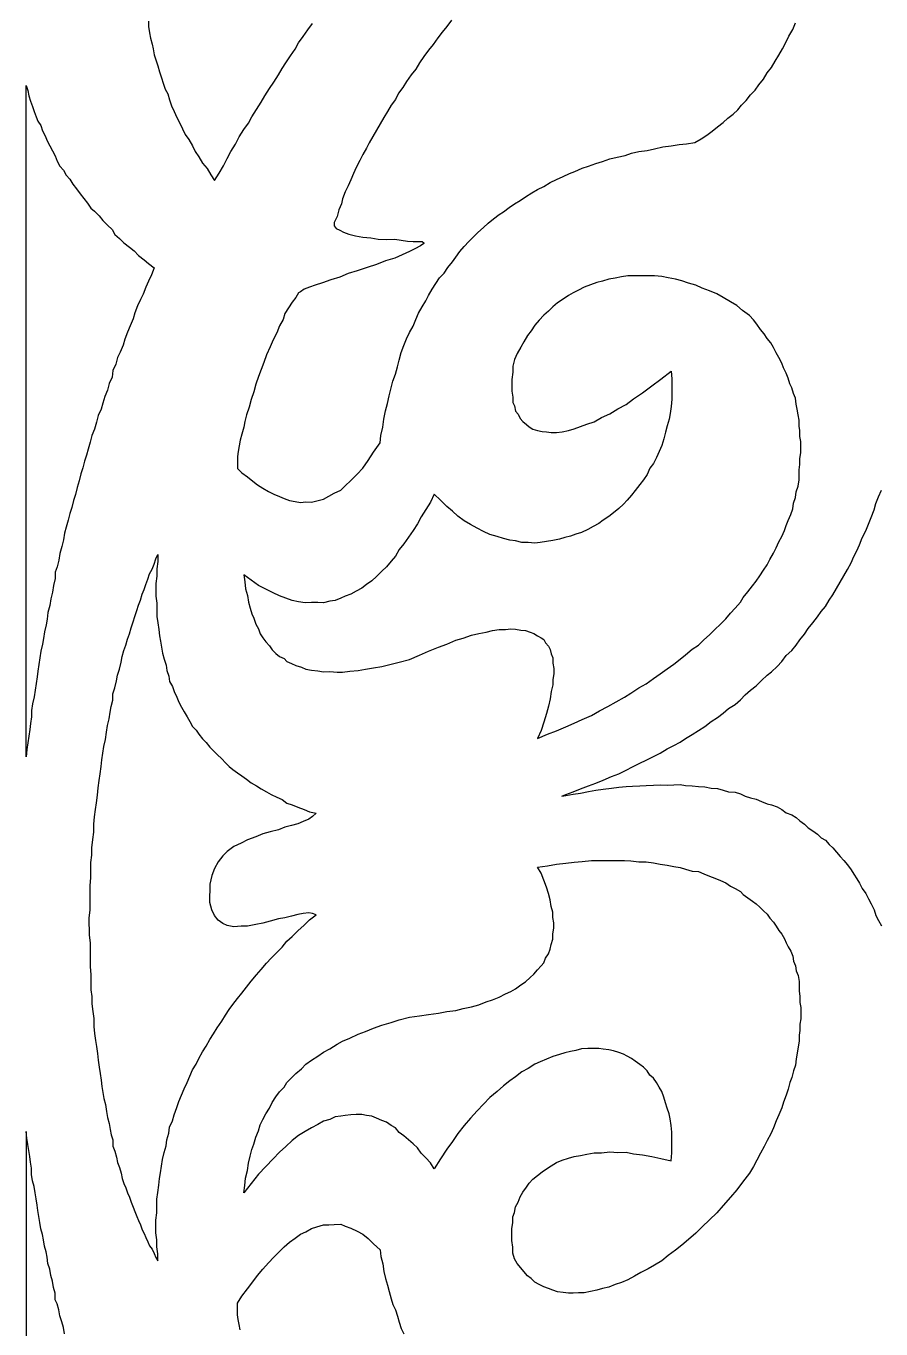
# Model space of a CAD drawing. Extents: x -550 to 550, y -550 to 550.
# Drawn here: x -479.98 to -449.99, y -146.01 to -100.31 of the extents above; entities that cross this region are included whole.
import ezdxf

# ---------------------------------------------------------------- set-up
doc = ezdxf.new("R2010")
doc.units = 0
doc.layers.add('LAYER_1', color=18, linetype='CONTINUOUS')

msp = doc.modelspace()

# ---------------------------------------------------------------- linework, layer by layer
at = {"layer": 'LAYER_1'}
for points in [[(-475.676, -100.129), (-475.676, -100.324), (-475.644, -100.54), (-475.612, -100.729), (-475.547, -100.938), (-475.515, -101.099), (-475.483, -101.315), (-475.419, -101.496), (-475.355, -101.706), (-475.291, -101.915), (-475.227, -102.124), (-475.162, -102.305), (-475.098, -102.514), (-475.002, -102.688), (-474.938, -102.897), (-474.874, -103.106), (-474.777, -103.308), (-474.681, -103.51), (-474.585, -103.711), (-474.489, -103.913), (-474.392, -104.114), (-474.264, -104.281), (-474.136, -104.503), (-474.039, -104.704), (-473.911, -104.898), (-473.783, -105.119), (-473.622, -105.306), (-473.494, -105.527), (-473.365, -105.721), (-473.205, -105.463), (-473.044, -105.205), (-472.916, -104.955), (-472.788, -104.705), (-472.627, -104.447), (-472.499, -104.197), (-472.338, -103.94), (-472.178, -103.711), (-472.05, -103.489), (-471.889, -103.233), (-471.729, -102.977), (-471.6, -102.755), (-471.44, -102.499), (-471.28, -102.271), (-471.119, -102.015), (-470.991, -101.794), (-470.862, -101.6), (-470.702, -101.345), (-470.541, -101.117), (-470.413, -100.897), (-470.253, -100.669), (-470.092, -100.442), (-469.932, -100.215)], [(-465.054, -100.102), (-465.214, -100.327), (-465.375, -100.525), (-465.535, -100.724), (-465.696, -100.95), (-465.856, -101.148), (-466.017, -101.374), (-466.177, -101.601), (-466.306, -101.82), (-466.466, -102.019), (-466.626, -102.246), (-466.755, -102.465), (-466.915, -102.665), (-467.012, -102.878), (-467.172, -103.077), (-467.3, -103.298), (-467.429, -103.518), (-467.557, -103.738), (-467.685, -103.958), (-467.814, -104.179), (-467.942, -104.4), (-468.038, -104.586), (-468.167, -104.807), (-468.263, -105.02), (-468.391, -105.269), (-468.488, -105.483), (-468.584, -105.697), (-468.68, -105.911), (-468.776, -106.125), (-468.873, -106.367), (-468.905, -106.539), (-469.001, -106.753), (-469.065, -106.988), (-469.162, -107.202), (-469.162, -107.312), (-469.097, -107.408), (-468.969, -107.461), (-468.841, -107.541), (-468.648, -107.607), (-468.423, -107.665), (-468.167, -107.716), (-467.878, -107.732), (-467.621, -107.783), (-467.332, -107.798), (-467.044, -107.786), (-466.819, -107.817), (-466.594, -107.847), (-466.402, -107.857), (-466.209, -107.867), (-466.081, -107.865), (-466.017, -107.905), (-466.017, -107.932), (-466.145, -108.016), (-466.338, -108.116), (-466.53, -108.215), (-466.787, -108.329), (-467.044, -108.444), (-467.365, -108.546), (-467.685, -108.675), (-468.006, -108.777), (-468.359, -108.886), (-468.68, -108.988), (-468.969, -109.111), (-469.29, -109.213), (-469.579, -109.308), (-469.835, -109.395), (-470.028, -109.467), (-470.221, -109.54), (-470.349, -109.625), (-470.413, -109.667), (-470.509, -109.828), (-470.638, -109.996), (-470.766, -110.191), (-470.894, -110.387), (-470.959, -110.595), (-471.087, -110.819), (-471.183, -111.062), (-471.312, -111.314), (-471.408, -111.557), (-471.536, -111.837), (-471.633, -112.108), (-471.729, -112.353), (-471.825, -112.597), (-471.921, -112.869), (-471.986, -113.133), (-472.082, -113.405), (-472.146, -113.67), (-472.242, -113.942), (-472.306, -114.179), (-472.338, -114.381), (-472.403, -114.618), (-472.467, -114.827), (-472.499, -115.029), (-472.531, -115.231), (-472.563, -115.405), (-472.563, -115.571), (-472.563, -115.71), (-472.563, -115.821), (-472.403, -115.975), (-472.21, -116.122), (-472.018, -116.268), (-471.857, -116.395), (-471.665, -116.513), (-471.472, -116.631), (-471.28, -116.722), (-471.087, -116.812), (-470.927, -116.883), (-470.734, -116.946), (-470.541, -116.98), (-470.349, -117.015), (-470.156, -116.995), (-469.964, -117.002), (-469.771, -116.954), (-469.547, -116.898), (-469.354, -116.795), (-469.162, -116.692), (-468.937, -116.582), (-468.776, -116.432), (-468.584, -116.247), (-468.359, -116.026), (-468.167, -115.814), (-467.974, -115.547), (-467.782, -115.252), (-467.557, -114.923), (-467.525, -114.668), (-467.461, -114.378), (-467.429, -114.096), (-467.365, -113.807), (-467.3, -113.545), (-467.236, -113.282), (-467.172, -112.993), (-467.108, -112.758), (-467.012, -112.516), (-466.947, -112.254), (-466.883, -112.02), (-466.819, -111.758), (-466.723, -111.516), (-466.626, -111.274), (-466.53, -111.06), (-466.402, -110.838), (-466.306, -110.596), (-466.209, -110.382), (-466.081, -110.16), (-465.953, -109.939), (-465.856, -109.752), (-465.728, -109.531), (-465.6, -109.337), (-465.471, -109.143), (-465.311, -108.969), (-465.182, -108.775), (-465.022, -108.574), (-464.894, -108.408), (-464.765, -108.214), (-464.605, -108.041), (-464.444, -107.867), (-464.284, -107.694), (-464.123, -107.548), (-463.931, -107.367), (-463.77, -107.221), (-463.578, -107.068), (-463.385, -106.915), (-463.225, -106.824), (-463.032, -106.671), (-462.84, -106.545), (-462.647, -106.419), (-462.455, -106.294), (-462.23, -106.161), (-462.038, -106.035), (-461.813, -105.929), (-461.588, -105.797), (-461.364, -105.691), (-461.139, -105.586), (-460.914, -105.48), (-460.722, -105.409), (-460.465, -105.296), (-460.241, -105.218), (-459.984, -105.132), (-459.759, -105.054), (-459.502, -104.968), (-459.246, -104.91), (-458.957, -104.844), (-458.732, -104.766), (-458.476, -104.707), (-458.187, -104.668), (-457.93, -104.609), (-457.641, -104.543), (-457.352, -104.504), (-457.064, -104.465), (-456.807, -104.433), (-456.518, -104.394), (-456.293, -104.262), (-456.101, -104.138), (-455.908, -103.987), (-455.716, -103.836), (-455.523, -103.686), (-455.363, -103.542), (-455.17, -103.392), (-455.01, -103.249), (-454.881, -103.086), (-454.721, -102.916), (-454.561, -102.72), (-454.4, -102.551), (-454.272, -102.362), (-454.111, -102.166), (-453.983, -101.951), (-453.822, -101.755), (-453.694, -101.54), (-453.566, -101.325), (-453.437, -101.11), (-453.341, -100.903), (-453.213, -100.662), (-453.084, -100.421), (-452.988, -100.187)], [(-461.182, -127.317), (-461.187, -127.318), (-461.177, -127.314), (-461.187, -127.315), (-461.043, -127.261), (-460.786, -127.163), (-460.529, -127.065), (-460.241, -126.958), (-459.984, -126.86), (-459.727, -126.763), (-459.438, -126.629), (-459.182, -126.532), (-458.925, -126.407), (-458.7, -126.291), (-458.443, -126.167), (-458.219, -126.051), (-457.962, -125.927), (-457.737, -125.812), (-457.481, -125.661), (-457.256, -125.545), (-457.031, -125.43), (-456.839, -125.297), (-456.614, -125.155), (-456.39, -125.013), (-456.165, -124.871), (-455.94, -124.703), (-455.716, -124.561), (-455.523, -124.402), (-455.331, -124.242), (-455.106, -124.101), (-454.914, -123.942), (-454.753, -123.765), (-454.561, -123.606), (-454.368, -123.447), (-454.175, -123.261), (-453.983, -123.076), (-453.822, -122.953), (-453.63, -122.768), (-453.47, -122.591), (-453.309, -122.389), (-453.117, -122.204), (-452.956, -122.028), (-452.828, -121.834), (-452.667, -121.631), (-452.539, -121.438), (-452.378, -121.235), (-452.218, -121.033), (-452.09, -120.84), (-451.929, -120.665), (-451.801, -120.445), (-451.672, -120.252), (-451.544, -120.032), (-451.416, -119.813), (-451.287, -119.594), (-451.159, -119.374), (-451.031, -119.129), (-450.934, -118.918), (-450.838, -118.708), (-450.742, -118.498), (-450.646, -118.261), (-450.517, -118.016), (-450.421, -117.78), (-450.325, -117.543), (-450.228, -117.28), (-450.164, -117.052), (-450.068, -116.816), (-449.972, -116.58)], [(-477.762, -131.892), (-477.762, -131.876), (-477.762, -131.595), (-477.73, -131.306), (-477.73, -131.054), (-477.73, -130.746), (-477.73, -130.466), (-477.698, -130.177), (-477.698, -129.925), (-477.698, -129.645), (-477.665, -129.384), (-477.665, -129.132), (-477.633, -128.844), (-477.601, -128.583), (-477.601, -128.303), (-477.569, -128.042), (-477.537, -127.782), (-477.505, -127.549), (-477.473, -127.289), (-477.441, -127.028), (-477.409, -126.768), (-477.377, -126.535), (-477.345, -126.275), (-477.312, -126.043), (-477.28, -125.81), (-477.248, -125.578), (-477.184, -125.337), (-477.152, -125.077), (-477.12, -124.845), (-477.056, -124.604), (-477.024, -124.372), (-476.992, -124.168), (-476.927, -123.956), (-476.927, -123.732), (-476.863, -123.52), (-476.799, -123.279), (-476.767, -123.075), (-476.703, -122.863), (-476.639, -122.623), (-476.606, -122.419), (-476.542, -122.207), (-476.478, -122.023), (-476.414, -121.811), (-476.35, -121.627), (-476.286, -121.415), (-476.221, -121.203), (-476.157, -121.02), (-476.093, -120.808), (-476.029, -120.624), (-475.965, -120.44), (-475.9, -120.229), (-475.836, -120.073), (-475.772, -119.889), (-475.708, -119.706), (-475.644, -119.522), (-475.547, -119.359), (-475.483, -119.176), (-475.419, -118.992), (-475.355, -118.837), (-475.355, -119.088), (-475.387, -119.347), (-475.387, -119.597), (-475.419, -119.856), (-475.419, -120.079), (-475.419, -120.302), (-475.387, -120.545), (-475.387, -120.768), (-475.387, -121.019), (-475.355, -121.234), (-475.323, -121.476), (-475.291, -121.691), (-475.259, -121.878), (-475.227, -122.092), (-475.194, -122.307), (-475.13, -122.514), (-475.066, -122.72), (-475.034, -122.906), (-474.97, -123.113), (-474.938, -123.299), (-474.842, -123.469), (-474.777, -123.647), (-474.681, -123.845), (-474.617, -124.023), (-474.521, -124.192), (-474.424, -124.362), (-474.328, -124.531), (-474.232, -124.701), (-474.136, -124.87), (-474.007, -125.003), (-473.911, -125.144), (-473.783, -125.305), (-473.654, -125.438), (-473.526, -125.598), (-473.397, -125.73), (-473.269, -125.863), (-473.109, -126.014), (-472.98, -126.146), (-472.852, -126.279), (-472.724, -126.383), (-472.563, -126.506), (-472.403, -126.602), (-472.242, -126.725), (-472.082, -126.848), (-471.889, -126.962), (-471.729, -127.057), (-471.536, -127.171), (-471.376, -127.266), (-471.183, -127.352), (-470.991, -127.438), (-470.83, -127.561), (-470.638, -127.619), (-470.445, -127.705), (-470.221, -127.781), (-470.028, -127.867), (-469.803, -127.916), (-469.932, -128.034), (-470.06, -128.124), (-470.253, -128.204), (-470.445, -128.284), (-470.67, -128.345), (-470.894, -128.406), (-471.119, -128.495), (-471.408, -128.574), (-471.665, -128.644), (-471.921, -128.742), (-472.21, -128.848), (-472.435, -128.965), (-472.691, -129.09), (-472.916, -129.263), (-473.077, -129.417), (-473.237, -129.628), (-473.365, -129.857), (-473.462, -130.106), (-473.526, -130.401), (-473.526, -130.706), (-473.526, -130.723)], [(-461.182, -127.318), (-461.187, -127.32), (-461.177, -127.319), (-461.187, -127.324), (-461.043, -127.298), (-460.786, -127.254), (-460.529, -127.21), (-460.241, -127.157), (-459.984, -127.113), (-459.727, -127.069), (-459.438, -127.044), (-459.182, -126.999), (-458.925, -126.982), (-458.7, -126.974), (-458.443, -126.957), (-458.219, -126.948), (-457.962, -126.931), (-457.737, -126.922), (-457.481, -126.931), (-457.256, -126.923), (-457.031, -126.914), (-456.839, -126.941), (-456.614, -126.959), (-456.39, -126.977), (-456.165, -126.994), (-455.94, -127.039), (-455.716, -127.056), (-455.523, -127.109), (-455.331, -127.162), (-455.106, -127.18), (-454.914, -127.233), (-454.753, -127.321), (-454.561, -127.374), (-454.368, -127.426), (-454.175, -127.505), (-453.983, -127.585), (-453.822, -127.619), (-453.63, -127.698), (-453.47, -127.786), (-453.309, -127.9), (-453.117, -127.979), (-452.956, -128.066), (-452.828, -128.189), (-452.667, -128.303), (-452.539, -128.426), (-452.378, -128.539), (-452.218, -128.653), (-452.09, -128.775), (-451.929, -128.862), (-451.801, -129.011), (-451.672, -129.133), (-451.544, -129.282), (-451.416, -129.43), (-451.287, -129.579), (-451.159, -129.727), (-451.031, -129.902), (-450.934, -130.059), (-450.838, -130.216), (-450.742, -130.374), (-450.646, -130.557), (-450.517, -130.731), (-450.421, -130.915), (-450.325, -131.098), (-450.228, -131.307), (-450.164, -131.5), (-450.068, -131.683), (-449.972, -131.866)], [(-477.762, -131.898), (-477.762, -131.914), (-477.762, -132.194), (-477.73, -132.466), (-477.73, -132.718), (-477.73, -133.026), (-477.73, -133.306), (-477.698, -133.577), (-477.698, -133.829), (-477.698, -134.109), (-477.665, -134.352), (-477.665, -134.604), (-477.633, -134.875), (-477.601, -135.118), (-477.601, -135.398), (-477.569, -135.641), (-477.537, -135.884), (-477.505, -136.099), (-477.473, -136.342), (-477.441, -136.584), (-477.409, -136.827), (-477.377, -137.042), (-477.345, -137.284), (-477.312, -137.499), (-477.28, -137.714), (-477.248, -137.928), (-477.184, -138.134), (-477.152, -138.376), (-477.12, -138.591), (-477.056, -138.796), (-477.024, -139.01), (-476.992, -139.197), (-476.927, -139.374), (-476.927, -139.597), (-476.863, -139.774), (-476.799, -139.979), (-476.767, -140.165), (-476.703, -140.342), (-476.639, -140.547), (-476.606, -140.733), (-476.542, -140.909), (-476.478, -141.058), (-476.414, -141.235), (-476.35, -141.383), (-476.286, -141.56), (-476.221, -141.736), (-476.157, -141.884), (-476.093, -142.061), (-476.029, -142.209), (-475.965, -142.357), (-475.9, -142.533), (-475.836, -142.654), (-475.772, -142.802), (-475.708, -142.95), (-475.644, -143.098), (-475.547, -143.208), (-475.483, -143.356), (-475.419, -143.504), (-475.355, -143.624), (-475.355, -143.373), (-475.387, -143.132), (-475.387, -142.881), (-475.419, -142.64), (-475.419, -142.417), (-475.419, -142.194), (-475.387, -141.934), (-475.387, -141.711), (-475.387, -141.46), (-475.355, -141.227), (-475.323, -140.967), (-475.291, -140.734), (-475.259, -140.53), (-475.227, -140.297), (-475.194, -140.065), (-475.13, -139.823), (-475.066, -139.582), (-475.034, -139.377), (-474.97, -139.136), (-474.938, -138.931), (-474.842, -138.708), (-474.777, -138.495), (-474.681, -138.244), (-474.617, -138.03), (-474.521, -137.808), (-474.424, -137.585), (-474.328, -137.363), (-474.232, -137.14), (-474.136, -136.918), (-474.007, -136.714), (-473.911, -136.519), (-473.783, -136.288), (-473.654, -136.084), (-473.526, -135.853), (-473.397, -135.65), (-473.269, -135.446), (-473.109, -135.206), (-472.98, -135.003), (-472.852, -134.8), (-472.724, -134.625), (-472.563, -134.413), (-472.403, -134.229), (-472.242, -134.017), (-472.082, -133.806), (-471.889, -133.585), (-471.729, -133.401), (-471.536, -133.181), (-471.376, -132.998), (-471.183, -132.805), (-470.991, -132.613), (-470.83, -132.402), (-470.638, -132.238), (-470.445, -132.046), (-470.221, -131.845), (-470.028, -131.653), (-469.803, -131.48), (-469.932, -131.433), (-470.06, -131.414), (-470.253, -131.44), (-470.445, -131.466), (-470.67, -131.529), (-470.894, -131.592), (-471.119, -131.627), (-471.408, -131.708), (-471.665, -131.779), (-471.921, -131.823), (-472.21, -131.876), (-472.435, -131.884), (-472.691, -131.9), (-472.916, -131.852), (-473.077, -131.785), (-473.237, -131.664), (-473.365, -131.505), (-473.462, -131.31), (-473.526, -131.05), (-473.526, -130.745), (-473.526, -130.728)], [(-478.628, -146.175), (-478.66, -145.961), (-478.724, -145.756), (-478.789, -145.551), (-478.821, -145.336), (-478.885, -145.131), (-478.949, -144.982), (-478.949, -144.757), (-479.013, -144.552), (-479.045, -144.337), (-479.109, -144.131), (-479.142, -143.916), (-479.206, -143.711), (-479.238, -143.495), (-479.27, -143.308), (-479.334, -143.103), (-479.366, -142.887), (-479.398, -142.7), (-479.462, -142.494), (-479.495, -142.279), (-479.527, -142.064), (-479.559, -141.848), (-479.591, -141.661), (-479.623, -141.445), (-479.655, -141.23), (-479.687, -141.014), (-479.751, -140.808), (-479.783, -140.593), (-479.783, -140.368), (-479.815, -140.152), (-479.848, -139.964), (-479.88, -139.749), (-479.912, -139.533), (-479.944, -139.317), (-479.975, -139.077), (-479.975, -140.058), (-479.975, -141.039), (-479.975, -142.02), (-479.975, -143.002), (-479.975, -143.983), (-479.975, -144.964), (-479.975, -145.946), (-479.975, -146.927)], [(-472.467, -146.039), (-472.499, -145.855), (-472.531, -145.671), (-472.563, -145.514), (-472.563, -145.348), (-472.563, -145.21), (-472.563, -145.099), (-472.403, -144.856), (-472.21, -144.603), (-472.018, -144.35), (-471.857, -144.135), (-471.665, -143.91), (-471.472, -143.686), (-471.28, -143.489), (-471.087, -143.292), (-470.927, -143.133), (-470.734, -142.964), (-470.541, -142.823), (-470.349, -142.681), (-470.156, -142.596), (-469.964, -142.482), (-469.771, -142.424), (-469.547, -142.356), (-469.354, -142.352), (-469.162, -142.349), (-468.937, -142.336), (-468.776, -142.397), (-468.584, -142.476), (-468.359, -142.572), (-468.167, -142.678), (-467.974, -142.839), (-467.782, -143.027), (-467.557, -143.233), (-467.525, -143.47), (-467.461, -143.724), (-467.429, -143.988), (-467.365, -144.242), (-467.3, -144.469), (-467.236, -144.696), (-467.172, -144.95), (-467.108, -145.149), (-467.012, -145.338), (-466.947, -145.565), (-466.883, -145.764), (-466.819, -145.99), (-466.723, -146.179)]]:
    msp.add_lwpolyline(points, dxfattribs=at)
for points in [[(-479.975, -125.935), (-479.975, -124.954), (-479.975, -123.973), (-479.975, -122.992), (-479.975, -122.01), (-479.975, -121.029), (-479.975, -120.048), (-479.975, -119.066), (-479.975, -118.085), (-479.975, -117.104), (-479.975, -116.123), (-479.975, -115.141), (-479.975, -114.16), (-479.975, -113.179), (-479.975, -112.197), (-479.975, -111.216), (-479.975, -110.235), (-479.975, -109.254), (-479.975, -108.272), (-479.975, -107.291), (-479.975, -106.31), (-479.975, -105.329), (-479.975, -104.347), (-479.975, -103.366), (-479.975, -102.385), (-479.912, -102.568), (-479.88, -102.758), (-479.815, -102.941), (-479.751, -103.124), (-479.687, -103.308), (-479.623, -103.491), (-479.559, -103.645), (-479.462, -103.793), (-479.398, -103.976), (-479.302, -104.152), (-479.238, -104.335), (-479.142, -104.51), (-479.045, -104.686), (-478.949, -104.862), (-478.885, -105.044), (-478.789, -105.219), (-478.66, -105.36), (-478.564, -105.535), (-478.436, -105.675), (-478.339, -105.85), (-478.211, -106.018), (-478.083, -106.186), (-477.954, -106.353), (-477.826, -106.521), (-477.698, -106.688), (-477.569, -106.8), (-477.409, -106.96), (-477.28, -107.127), (-477.12, -107.286), (-476.959, -107.446), (-476.863, -107.62), (-476.703, -107.752), (-476.542, -107.911), (-476.35, -108.063), (-476.189, -108.194), (-476.029, -108.353), (-475.836, -108.504), (-475.676, -108.635), (-475.483, -108.786), (-475.58, -109.031), (-475.676, -109.249), (-475.772, -109.466), (-475.868, -109.711), (-475.965, -109.901), (-476.061, -110.119), (-476.157, -110.364), (-476.221, -110.575), (-476.318, -110.82), (-476.414, -111.038), (-476.51, -111.284), (-476.574, -111.495), (-476.671, -111.741), (-476.767, -111.931), (-476.831, -112.17), (-476.927, -112.388), (-476.959, -112.62), (-477.056, -112.838), (-477.12, -113.077), (-477.216, -113.296), (-477.28, -113.535), (-477.345, -113.746), (-477.441, -113.965), (-477.505, -114.204), (-477.569, -114.444), (-477.665, -114.663), (-477.73, -114.902), (-477.794, -115.142), (-477.858, -115.353), (-477.922, -115.565), (-477.986, -115.805), (-478.051, -116.016), (-478.115, -116.256), (-478.179, -116.496), (-478.243, -116.736), (-478.307, -116.948), (-478.371, -117.188), (-478.436, -117.4), (-478.5, -117.64), (-478.564, -117.881), (-478.628, -118.093), (-478.66, -118.325), (-478.724, -118.566), (-478.789, -118.806), (-478.821, -119.039), (-478.885, -119.279), (-478.949, -119.464), (-478.949, -119.688), (-479.013, -119.929), (-479.045, -120.162), (-479.109, -120.403), (-479.142, -120.635), (-479.206, -120.876), (-479.238, -121.109), (-479.27, -121.314), (-479.334, -121.555), (-479.366, -121.788), (-479.398, -121.993), (-479.462, -122.234), (-479.495, -122.467), (-479.527, -122.701), (-479.559, -122.934), (-479.591, -123.139), (-479.623, -123.372), (-479.655, -123.605), (-479.687, -123.838), (-479.751, -124.08), (-479.783, -124.313), (-479.783, -124.538), (-479.815, -124.772), (-479.848, -124.977), (-479.88, -125.211), (-479.912, -125.444), (-479.944, -125.677)], [(-465.664, -116.723), (-465.792, -117.001), (-465.953, -117.26), (-466.113, -117.519), (-466.241, -117.77), (-466.402, -118.002), (-466.562, -118.234), (-466.723, -118.467), (-466.883, -118.671), (-467.012, -118.896), (-467.172, -119.074), (-467.332, -119.279), (-467.493, -119.429), (-467.685, -119.616), (-467.846, -119.767), (-468.038, -119.898), (-468.199, -120.022), (-468.391, -120.126), (-468.584, -120.23), (-468.776, -120.307), (-468.937, -120.376), (-469.129, -120.453), (-469.322, -120.475), (-469.547, -120.532), (-469.739, -120.527), (-469.964, -120.529), (-470.188, -120.532), (-470.413, -120.506), (-470.638, -120.454), (-470.862, -120.373), (-471.087, -120.292), (-471.312, -120.184), (-471.568, -120.056), (-471.825, -119.928), (-472.082, -119.744), (-472.338, -119.56), (-472.306, -119.801), (-472.274, -120.042), (-472.21, -120.275), (-472.178, -120.516), (-472.114, -120.721), (-472.05, -120.926), (-471.986, -121.075), (-471.921, -121.28), (-471.825, -121.449), (-471.761, -121.626), (-471.665, -121.767), (-471.568, -121.908), (-471.44, -122.041), (-471.344, -122.182), (-471.215, -122.314), (-471.087, -122.419), (-470.927, -122.488), (-470.83, -122.601), (-470.67, -122.67), (-470.509, -122.738), (-470.317, -122.798), (-470.156, -122.866), (-469.964, -122.899), (-469.739, -122.923), (-469.547, -122.955), (-469.322, -122.951), (-469.065, -122.966), (-468.873, -122.971), (-468.616, -122.931), (-468.327, -122.91), (-468.07, -122.87), (-467.782, -122.822), (-467.493, -122.773), (-467.172, -122.689), (-466.883, -122.613), (-466.53, -122.521), (-466.177, -122.373), (-465.856, -122.234), (-465.503, -122.087), (-465.214, -121.984), (-464.894, -121.845), (-464.637, -121.778), (-464.348, -121.675), (-464.091, -121.608), (-463.835, -121.568), (-463.61, -121.509), (-463.385, -121.477), (-463.161, -121.473), (-462.968, -121.449), (-462.808, -121.462), (-462.615, -121.492), (-462.455, -121.504), (-462.294, -121.571), (-462.166, -121.618), (-462.038, -121.693), (-461.909, -121.767), (-461.813, -121.823), (-461.749, -121.942), (-461.652, -122.052), (-461.588, -122.17), (-461.556, -122.324), (-461.492, -122.469), (-461.492, -122.659), (-461.46, -122.839), (-461.46, -123.029), (-461.492, -123.227), (-461.492, -123.416), (-461.556, -123.65), (-461.588, -123.902), (-461.652, -124.163), (-461.717, -124.424), (-461.813, -124.72), (-461.909, -125.017), (-462.038, -125.296), (-461.685, -125.146), (-461.364, -125.032), (-461.043, -124.891), (-460.754, -124.759), (-460.465, -124.626), (-460.144, -124.486), (-459.855, -124.327), (-459.567, -124.168), (-459.278, -124.009), (-458.989, -123.85), (-458.764, -123.709), (-458.476, -123.524), (-458.219, -123.374), (-457.962, -123.197), (-457.737, -123.029), (-457.481, -122.853), (-457.256, -122.686), (-457.031, -122.518), (-456.839, -122.359), (-456.614, -122.165), (-456.39, -122.025), (-456.197, -121.84), (-456.005, -121.655), (-455.812, -121.47), (-455.62, -121.285), (-455.427, -121.1), (-455.267, -120.897), (-455.106, -120.721), (-454.914, -120.51), (-454.817, -120.351), (-454.657, -120.149), (-454.496, -119.947), (-454.368, -119.78), (-454.24, -119.586), (-454.111, -119.392), (-453.983, -119.199), (-453.887, -119.014), (-453.758, -118.794), (-453.662, -118.609), (-453.566, -118.398), (-453.47, -118.213), (-453.373, -118.002), (-453.309, -117.826), (-453.245, -117.65), (-453.149, -117.439), (-453.084, -117.236), (-453.052, -117.042), (-452.988, -116.839), (-452.956, -116.645), (-452.892, -116.443), (-452.86, -116.222), (-452.86, -116.063), (-452.86, -115.877), (-452.828, -115.683), (-452.828, -115.471), (-452.796, -115.277), (-452.796, -115.091), (-452.796, -114.878), (-452.828, -114.701), (-452.828, -114.488), (-452.86, -114.337), (-452.86, -114.125), (-452.892, -113.947), (-452.924, -113.743), (-452.956, -113.565), (-452.988, -113.36), (-453.052, -113.19), (-453.117, -112.994), (-453.181, -112.85), (-453.245, -112.654), (-453.309, -112.484), (-453.405, -112.295), (-453.47, -112.125), (-453.566, -111.936), (-453.662, -111.773), (-453.758, -111.584), (-453.855, -111.422), (-453.983, -111.267), (-454.079, -111.104), (-454.208, -110.949), (-454.336, -110.767), (-454.464, -110.612), (-454.593, -110.457), (-454.849, -110.279), (-455.042, -110.112), (-455.267, -109.98), (-455.523, -109.828), (-455.748, -109.695), (-456.005, -109.597), (-456.261, -109.498), (-456.486, -109.391), (-456.743, -109.319), (-456.967, -109.239), (-457.192, -109.185), (-457.449, -109.139), (-457.673, -109.085), (-457.93, -109.066), (-458.155, -109.066), (-458.411, -109.073), (-458.636, -109.073), (-458.861, -109.072), (-459.085, -109.099), (-459.31, -109.152), (-459.535, -109.179), (-459.759, -109.259), (-459.952, -109.305), (-460.176, -109.385), (-460.401, -109.466), (-460.594, -109.565), (-460.786, -109.665), (-460.947, -109.758), (-461.139, -109.884), (-461.332, -110.011), (-461.492, -110.158), (-461.652, -110.305), (-461.813, -110.451), (-461.973, -110.625), (-462.134, -110.799), (-462.262, -110.992), (-462.391, -111.159), (-462.519, -111.379), (-462.615, -111.565), (-462.744, -111.786), (-462.84, -111.999), (-462.904, -112.232), (-462.904, -112.449), (-462.936, -112.701), (-462.936, -112.918), (-462.936, -113.108), (-462.904, -113.318), (-462.904, -113.508), (-462.84, -113.628), (-462.808, -113.81), (-462.711, -113.922), (-462.647, -114.069), (-462.551, -114.18), (-462.423, -114.284), (-462.326, -114.369), (-462.198, -114.446), (-462.038, -114.487), (-461.877, -114.529), (-461.717, -114.543), (-461.556, -114.557), (-461.364, -114.564), (-461.171, -114.543), (-460.947, -114.487), (-460.754, -114.439), (-460.529, -114.356), (-460.305, -114.274), (-460.048, -114.183), (-459.791, -114.038), (-459.502, -113.913), (-459.214, -113.733), (-458.925, -113.581), (-458.668, -113.383), (-458.347, -113.17), (-458.026, -112.929), (-457.705, -112.689), (-457.352, -112.415), (-457.32, -112.675), (-457.32, -112.916), (-457.32, -113.157), (-457.32, -113.399), (-457.352, -113.648), (-457.384, -113.897), (-457.417, -114.093), (-457.481, -114.324), (-457.545, -114.554), (-457.609, -114.785), (-457.673, -115.016), (-457.77, -115.228), (-457.866, -115.44), (-457.962, -115.652), (-458.09, -115.819), (-458.187, -116.031), (-458.315, -116.225), (-458.443, -116.392), (-458.604, -116.594), (-458.732, -116.761), (-458.893, -116.936), (-459.021, -117.077), (-459.182, -117.225), (-459.374, -117.382), (-459.535, -117.504), (-459.727, -117.634), (-459.888, -117.756), (-460.08, -117.859), (-460.273, -117.963), (-460.497, -118.074), (-460.69, -118.124), (-460.882, -118.2), (-461.075, -118.249), (-461.267, -118.299), (-461.492, -118.356), (-461.717, -118.387), (-461.941, -118.417), (-462.134, -118.44), (-462.358, -118.416), (-462.583, -118.419), (-462.808, -118.368), (-463, -118.336), (-463.225, -118.285), (-463.45, -118.206), (-463.706, -118.136), (-463.931, -118.03), (-464.156, -117.924), (-464.38, -117.79), (-464.605, -117.657), (-464.829, -117.495), (-465.022, -117.326), (-465.214, -117.156), (-465.439, -116.94)], [(-465.664, -140.387), (-465.792, -140.18), (-465.953, -140.009), (-466.113, -139.839), (-466.241, -139.659), (-466.402, -139.515), (-466.562, -139.372), (-466.723, -139.228), (-466.883, -139.112), (-467.012, -138.958), (-467.172, -138.869), (-467.332, -138.752), (-467.493, -138.691), (-467.685, -138.61), (-467.846, -138.548), (-468.038, -138.523), (-468.199, -138.488), (-468.391, -138.49), (-468.584, -138.492), (-468.776, -138.522), (-468.937, -138.541), (-469.129, -138.571), (-469.322, -138.655), (-469.547, -138.722), (-469.739, -138.834), (-469.964, -138.955), (-470.188, -139.077), (-470.413, -139.226), (-470.638, -139.403), (-470.862, -139.607), (-471.087, -139.812), (-471.312, -140.044), (-471.568, -140.314), (-471.825, -140.584), (-472.082, -140.91), (-472.338, -141.236), (-472.306, -140.977), (-472.274, -140.718), (-472.21, -140.45), (-472.178, -140.191), (-472.114, -139.951), (-472.05, -139.71), (-471.986, -139.525), (-471.921, -139.285), (-471.825, -139.063), (-471.761, -138.85), (-471.665, -138.656), (-471.568, -138.462), (-471.44, -138.258), (-471.344, -138.064), (-471.215, -137.861), (-471.087, -137.685), (-470.927, -137.528), (-470.83, -137.362), (-470.67, -137.205), (-470.509, -137.047), (-470.317, -136.881), (-470.156, -136.724), (-469.964, -136.585), (-469.739, -136.437), (-469.547, -136.299), (-469.322, -136.179), (-469.065, -136.022), (-468.873, -135.911), (-468.616, -135.809), (-468.327, -135.671), (-468.07, -135.569), (-467.782, -135.458), (-467.493, -135.347), (-467.172, -135.254), (-466.883, -135.17), (-466.53, -135.068), (-466.177, -135.02), (-465.856, -134.982), (-465.503, -134.934), (-465.214, -134.878), (-464.894, -134.839), (-464.637, -134.765), (-464.348, -134.708), (-464.091, -134.634), (-463.835, -134.532), (-463.61, -134.467), (-463.385, -134.375), (-463.161, -134.255), (-462.968, -134.172), (-462.808, -134.072), (-462.615, -133.934), (-462.455, -133.834), (-462.294, -133.679), (-462.166, -133.56), (-462.038, -133.415), (-461.909, -133.27), (-461.813, -133.161), (-461.749, -133.007), (-461.652, -132.844), (-461.588, -132.69), (-461.556, -132.518), (-461.492, -132.337), (-461.492, -132.148), (-461.46, -131.95), (-461.46, -131.76), (-461.492, -131.58), (-461.492, -131.39), (-461.556, -131.192), (-461.588, -130.958), (-461.652, -130.732), (-461.717, -130.507), (-461.813, -130.263), (-461.909, -130.02), (-462.038, -129.812), (-461.685, -129.767), (-461.364, -129.704), (-461.043, -129.668), (-460.754, -129.64), (-460.465, -129.613), (-460.144, -129.577), (-459.855, -129.576), (-459.567, -129.576), (-459.278, -129.575), (-458.989, -129.574), (-458.764, -129.592), (-458.476, -129.618), (-458.219, -129.626), (-457.962, -129.66), (-457.737, -129.704), (-457.481, -129.739), (-457.256, -129.782), (-457.031, -129.826), (-456.839, -129.878), (-456.614, -129.948), (-456.39, -129.965), (-456.197, -130.043), (-456.005, -130.122), (-455.812, -130.201), (-455.62, -130.28), (-455.427, -130.358), (-455.267, -130.472), (-455.106, -130.56), (-454.914, -130.664), (-454.817, -130.77), (-454.657, -130.884), (-454.496, -130.998), (-454.368, -131.094), (-454.24, -131.217), (-454.111, -131.339), (-453.983, -131.462), (-453.887, -131.594), (-453.758, -131.743), (-453.662, -131.874), (-453.566, -132.032), (-453.47, -132.164), (-453.373, -132.322), (-453.309, -132.463), (-453.245, -132.603), (-453.149, -132.761), (-453.084, -132.928), (-453.052, -133.105), (-452.988, -133.272), (-452.956, -133.448), (-452.892, -133.615), (-452.86, -133.818), (-452.86, -133.978), (-452.86, -134.163), (-452.828, -134.34), (-452.828, -134.552), (-452.796, -134.728), (-452.796, -134.914), (-452.796, -135.127), (-452.828, -135.322), (-452.828, -135.535), (-452.86, -135.703), (-452.86, -135.916), (-452.892, -136.111), (-452.924, -136.333), (-452.956, -136.529), (-452.988, -136.751), (-453.052, -136.957), (-453.117, -137.188), (-453.181, -137.367), (-453.245, -137.599), (-453.309, -137.805), (-453.405, -138.047), (-453.47, -138.252), (-453.566, -138.494), (-453.662, -138.71), (-453.758, -138.952), (-453.855, -139.168), (-453.983, -139.394), (-454.079, -139.61), (-454.208, -139.836), (-454.336, -140.088), (-454.464, -140.314), (-454.593, -140.54), (-454.849, -140.86), (-455.042, -141.133), (-455.267, -141.389), (-455.523, -141.683), (-455.748, -141.94), (-456.005, -142.18), (-456.261, -142.421), (-456.486, -142.651), (-456.743, -142.866), (-456.967, -143.07), (-457.192, -143.247), (-457.449, -143.435), (-457.673, -143.613), (-457.93, -143.774), (-458.155, -143.898), (-458.411, -144.033), (-458.636, -144.157), (-458.861, -144.281), (-459.085, -144.379), (-459.31, -144.449), (-459.535, -144.547), (-459.759, -144.591), (-459.952, -144.651), (-460.176, -144.695), (-460.401, -144.739), (-460.594, -144.745), (-460.786, -144.752), (-460.947, -144.748), (-461.139, -144.727), (-461.332, -144.707), (-461.492, -144.649), (-461.652, -144.591), (-461.813, -144.533), (-461.973, -144.447), (-462.134, -144.362), (-462.262, -144.24), (-462.391, -144.144), (-462.519, -143.994), (-462.615, -143.862), (-462.744, -143.712), (-462.84, -143.551), (-462.904, -143.354), (-462.904, -143.137), (-462.936, -142.903), (-462.936, -142.686), (-462.936, -142.496), (-462.904, -142.269), (-462.904, -142.079), (-462.84, -141.923), (-462.808, -141.723), (-462.711, -141.558), (-462.647, -141.376), (-462.551, -141.211), (-462.423, -141.036), (-462.326, -140.898), (-462.198, -140.751), (-462.038, -140.621), (-461.877, -140.491), (-461.717, -140.388), (-461.556, -140.285), (-461.364, -140.172), (-461.171, -140.087), (-460.947, -140.019), (-460.754, -139.96), (-460.529, -139.919), (-460.305, -139.878), (-460.048, -139.827), (-459.791, -139.829), (-459.502, -139.795), (-459.214, -139.815), (-458.925, -139.808), (-458.668, -139.864), (-458.347, -139.901), (-458.026, -139.964), (-457.705, -140.027), (-457.352, -140.107), (-457.32, -139.829), (-457.32, -139.587), (-457.32, -139.346), (-457.32, -139.105), (-457.352, -138.873), (-457.384, -138.641), (-457.417, -138.463), (-457.481, -138.268), (-457.545, -138.073), (-457.609, -137.878), (-457.673, -137.683), (-457.77, -137.524), (-457.866, -137.365), (-457.962, -137.206), (-458.09, -137.11), (-458.187, -136.951), (-458.315, -136.828), (-458.443, -136.732), (-458.604, -136.618), (-458.732, -136.522), (-458.893, -136.435), (-459.021, -136.366), (-459.182, -136.306), (-459.374, -136.255), (-459.535, -136.222), (-459.727, -136.198), (-459.888, -136.165), (-460.08, -136.168), (-460.273, -136.171), (-460.497, -136.183), (-460.69, -136.24), (-460.882, -136.27), (-461.075, -136.327), (-461.267, -136.384), (-461.492, -136.45), (-461.717, -136.544), (-461.941, -136.637), (-462.134, -136.721), (-462.358, -136.869), (-462.583, -136.99), (-462.808, -137.165), (-463, -137.303), (-463.225, -137.479), (-463.45, -137.681), (-463.706, -137.893), (-463.931, -138.123), (-464.156, -138.353), (-464.38, -138.611), (-464.605, -138.869), (-464.829, -139.154), (-465.022, -139.43), (-465.214, -139.706), (-465.439, -140.046)]]:
    msp.add_lwpolyline(points, close=True, dxfattribs=at)

doc.saveas('drawing.dxf')
